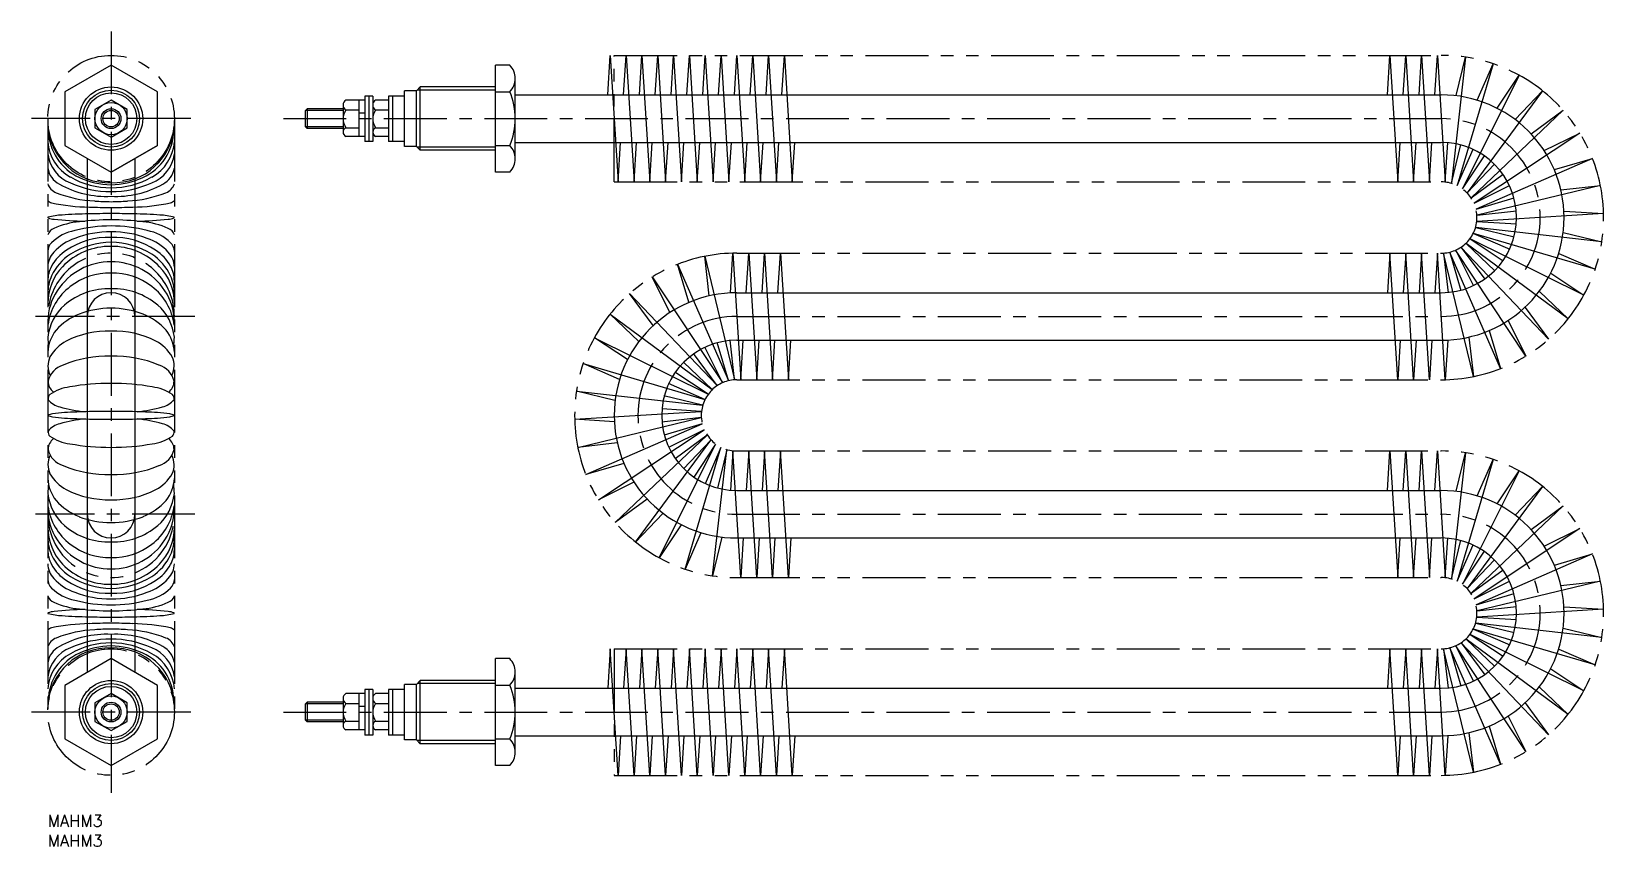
# Model space of a CAD drawing. Extents: x -4 to 393, y -8 to 198.
import ezdxf

# ---------------------------------------------------------------- set-up
doc = ezdxf.new("R2010")
doc.units = 0
doc.header["$LTSCALE"] = 0.5
doc.linetypes.add('CENTER', pattern=[50.8, 31.75, -6.35, 6.35, -6.35])
doc.linetypes.add('PHANTOM', pattern=[63.5, 31.75, -6.35, 6.35, -6.35, 6.35, -6.35])
for name, color, linetype in [('MSM_CENTER', 1, 'CENTER'), ('MSM_CONTINUOUS', 7, 'CONTINUOUS'), ('MSM_IMAGINARY', 6, 'PHANTOM'), ('MSM_NARROW', 5, 'CONTINUOUS'), ('MSM_PART_NUMBER', 7, 'CONTINUOUS')]:
    doc.layers.add(name, color=color, linetype=linetype)
doc.styles.get("Standard").update_dxf_attribs({"font": 'txt.shx', "height": 3, "bigfont": 'bigfont.shx'})

# ---------------------------------------------------------------- blocks, each defined once
blk = doc.blocks.new('*U3')
at = {"layer": 'MSM_PART_NUMBER'}
blk.add_text('MAHM3', height=3, dxfattribs=at).set_placement((0, -3))
blk = doc.blocks.new('*U4')
at = {"layer": 'MSM_PART_NUMBER'}
blk.add_text('MAHM3', height=3, dxfattribs=at).set_placement((0, -8))

msp = doc.modelspace()

# ---------------------------------------------------------------- linework, layer by layer
at = {"layer": 'MSM_CENTER'}
for p, q in [((16, 198.05), (16, 5.59)), ((36.12, 176), (-4.12, 176)), ((59.56, 176), (352.14, 176)), ((37.18, 126), (-3.06, 126)), ((174.14, 126), (352.14, 126)), ((37.18, 76), (-3.06, 76)), ((174.14, 76), (352.14, 76)), ((36.12, 26), (-4.12, 26)), ((59.56, 26), (352.14, 26))]:
    msp.add_line(p, q, dxfattribs=at)
for centre, start, end in [((352.14, 151), 270, 90), ((174.14, 101), 90, 270), ((352.14, 51), 270, 90)]:
    msp.add_arc(centre, 25, start, end, dxfattribs=at)
at = {"layer": 'MSM_CONTINUOUS'}
for p, q in [((141.51, 182), (142.14, 192)), ((142.14, 192), (144.14, 160)), ((145.51, 182), (146.14, 192)), ((146.14, 192), (148.14, 160)), ((149.51, 182), (150.14, 192)), ((150.14, 192), (152.14, 160)), ((153.51, 182), (154.14, 192)), ((154.14, 192), (156.14, 160)), ((157.51, 182), (158.14, 192)), ((158.14, 192), (160.14, 160)), ((161.51, 182), (162.14, 192)), ((162.14, 192), (164.14, 160)), ((165.51, 182), (166.14, 192)), ((166.14, 192), (168.14, 160)), ((169.51, 182), (170.14, 192)), ((170.14, 192), (172.14, 160)), ((173.51, 182), (174.14, 192)), ((174.14, 192), (176.14, 160)), ((177.51, 182), (178.14, 192)), ((178.14, 192), (180.14, 160)), ((181.51, 182), (182.14, 192)), ((182.14, 192), (184.14, 160)), ((185.51, 182), (186.14, 192)), ((186.14, 192), (188.14, 160)), ((338.51, 182), (339.14, 192)), ((339.14, 192), (341.14, 160)), ((342.51, 182), (343.14, 192)), ((343.14, 192), (345.14, 160)), ((346.51, 182), (347.14, 192)), ((347.14, 192), (349.14, 160)), ((350.51, 182), (351.14, 192)), ((351.14, 192), (353.14, 160)), ((358.27, 191.55), (354.68, 159.69)), ((355.92, 181.81), (358.27, 191.55)), ((16, 189.5), (4.3, 182.75)), ((27.7, 182.75), (16, 189.5)), ((113.14, 162.5), (113.14, 189.5)), ((116.74, 189.5), (113.14, 189.5)), ((365.22, 189.87), (356.15, 159.12)), ((371.77, 187.01), (357.5, 158.29)), ((361.21, 180.69), (365.22, 189.87)), ((366.23, 178.66), (371.77, 187.01)), ((4.3, 182.75), (4.3, 169.25)), ((27.7, 169.25), (27.7, 182.75)), ((90.14, 169), (90.14, 183)), ((93.14, 183), (90.14, 183)), ((93.14, 183), (94.14, 184)), ((93.14, 169), (93.14, 183)), ((94.14, 168), (94.14, 184)), ((113.14, 184), (94.14, 184)), ((113.14, 182.8), (116.74, 182.8)), ((118.14, 165.85), (118.14, 186.15)), ((377.72, 183.05), (358.69, 157.25)), ((370.82, 175.79), (377.72, 183.05)), ((16, 180.7), (11.92, 178.35)), ((20.08, 178.35), (16, 180.7)), ((74.64, 179.45), (74.64, 172.6)), ((80.14, 180.7), (75.34, 180.7)), ((78.64, 180.7), (78.64, 171.5)), ((82.14, 181.7), (80.14, 181.7)), ((80.14, 181.7), (80.14, 170.2)), ((81.14, 181.7), (81.14, 170.2)), ((82.14, 181.7), (82.14, 170.2)), ((86.14, 180.7), (82.84, 180.7)), ((86.14, 181.7), (86.14, 170.2)), ((90.14, 181.7), (86.14, 181.7)), ((87.14, 181.7), (87.14, 170.2)), ((118.14, 182), (352.14, 182)), ((11.92, 178.35), (11.92, 173.65)), ((20.08, 173.65), (20.08, 178.35)), ((65.14, 178.07), (65.57, 178.5)), ((65.14, 173.93), (65.14, 178.07)), ((74.64, 178.5), (65.57, 178.5)), ((65.57, 178.5), (65.57, 173.5)), ((75.34, 178.2), (78.64, 178.2)), ((78.64, 177.5), (80.14, 177.5)), ((82.84, 178.2), (86.14, 178.2)), ((382.9, 178.12), (359.67, 156.02)), ((374.84, 172.17), (382.9, 178.12)), ((11.92, 173.65), (16, 171.3)), ((16, 171.3), (20.08, 173.65)), ((65.57, 173.5), (65.14, 173.93)), ((74.64, 173.5), (65.57, 173.5)), ((75.34, 173.7), (78.64, 173.7)), ((80.14, 171.5), (75.34, 171.5)), ((82.84, 173.7), (86.14, 173.7)), ((86.14, 171.5), (82.84, 171.5)), ((387.14, 172.37), (360.43, 154.63)), ((378.17, 167.91), (387.14, 172.37)), ((4.3, 169.25), (16, 162.5)), ((16, 162.5), (27.7, 169.25)), ((27.7, 169.25), (16, 162.5)), ((82.14, 170.2), (80.14, 170.2)), ((90.14, 170.2), (86.14, 170.2)), ((93.14, 169), (90.14, 169)), ((94.14, 168), (93.14, 169)), ((113.14, 168), (94.14, 168)), ((113.14, 169.2), (116.74, 169.2)), ((118.14, 170), (352.14, 170)), ((144.14, 160), (144.76, 170)), ((148.14, 160), (148.76, 170)), ((152.14, 160), (152.76, 170)), ((156.14, 160), (156.76, 170)), ((160.14, 160), (160.76, 170)), ((164.14, 160), (164.76, 170)), ((168.14, 160), (168.76, 170)), ((172.14, 160), (172.76, 170)), ((176.14, 160), (176.76, 170)), ((180.14, 160), (180.76, 170)), ((184.14, 160), (184.76, 170)), ((188.14, 160), (188.76, 170)), ((341.14, 160), (341.76, 170)), ((345.14, 160), (345.76, 170)), ((349.14, 160), (349.76, 170)), ((353.14, 160), (353.76, 170)), ((354.68, 159.69), (357.04, 169.43)), ((356.15, 159.12), (360.16, 168.3)), ((10, 165.96), (10, 36.04)), ((22, 165.96), (22, 36.04)), ((357.5, 158.29), (363.04, 166.64)), ((358.69, 157.25), (365.59, 164.51)), ((390.32, 165.96), (360.94, 153.14)), ((380.71, 163.13), (390.32, 165.96)), ((116.74, 162.5), (113.14, 162.5)), ((359.67, 156.02), (367.74, 161.97)), ((360.43, 154.63), (369.4, 159.09)), ((392.34, 159.1), (361.17, 151.58)), ((382.38, 157.98), (392.34, 159.1)), ((360.94, 153.14), (370.55, 155.97)), ((393.14, 152), (361.14, 150)), ((361.17, 151.58), (371.13, 152.7)), ((383.14, 152.62), (393.14, 152)), ((392.69, 144.87), (360.83, 148.45)), ((360.83, 148.45), (370.56, 146.1)), ((361.14, 150), (371.14, 149.38)), ((382.95, 147.22), (392.69, 144.87)), ((379.26, 120.23), (357.15, 143.46)), ((357.15, 143.46), (363.1, 135.4)), ((384.19, 125.41), (358.39, 144.45)), ((358.39, 144.45), (365.65, 137.54)), ((388.14, 131.37), (359.43, 145.63)), ((359.43, 145.63), (367.78, 140.09)), ((391.01, 137.92), (360.25, 146.98)), ((360.25, 146.98), (369.43, 142.97)), ((159.17, 139.19), (172, 109.8)), ((162.01, 129.57), (159.17, 139.19)), ((166.03, 141.2), (173.56, 110.04)), ((167.15, 131.25), (166.03, 141.2)), ((172.51, 132), (173.14, 142)), ((173.14, 142), (175.14, 110)), ((176.51, 132), (177.14, 142)), ((177.14, 142), (179.14, 110)), ((180.51, 132), (181.14, 142)), ((181.14, 142), (183.14, 110)), ((184.51, 132), (185.14, 142)), ((185.14, 142), (187.14, 110)), ((339.14, 142), (338.51, 132)), ((341.14, 110), (339.14, 142)), ((343.14, 142), (342.51, 132)), ((345.14, 110), (343.14, 142)), ((347.14, 142), (346.51, 132)), ((349.14, 110), (347.14, 142)), ((351.14, 142), (350.51, 132)), ((353.14, 110), (351.14, 142)), ((360.24, 110.8), (352.71, 141.96)), ((352.71, 141.96), (353.83, 132.01)), ((367.1, 112.81), (354.27, 142.2)), ((354.27, 142.2), (357.11, 132.59)), ((373.5, 115.99), (355.77, 142.71)), ((355.77, 142.71), (360.23, 133.73)), ((381.82, 141.92), (391.01, 137.92)), ((152.77, 136.01), (170.5, 109.29)), ((157.23, 127.03), (152.77, 136.01)), ((379.8, 136.91), (388.14, 131.37)), ((147.02, 131.77), (169.12, 108.54)), ((152.96, 123.7), (147.02, 131.77)), ((174.14, 132), (352.14, 132)), ((376.93, 132.32), (384.19, 125.41)), ((373.31, 128.3), (379.26, 120.23)), ((142.09, 126.59), (167.88, 107.55)), ((149.34, 119.68), (142.09, 126.59)), ((369.04, 124.97), (373.5, 115.99)), ((138.13, 120.63), (166.84, 106.37)), ((146.48, 115.09), (138.13, 120.63)), ((172, 109.8), (169.16, 119.41)), ((173.56, 110.04), (172.44, 119.99)), ((174.14, 120), (352.14, 120)), ((175.14, 110), (175.76, 120)), ((179.14, 110), (179.76, 120)), ((183.14, 110), (183.76, 120)), ((187.14, 110), (187.76, 120)), ((341.76, 120), (341.14, 110)), ((345.76, 120), (345.14, 110)), ((349.76, 120), (349.14, 110)), ((353.76, 120), (353.14, 110)), ((359.12, 120.75), (360.24, 110.8)), ((364.27, 122.43), (367.1, 112.81)), ((169.12, 108.54), (163.17, 116.6)), ((170.5, 109.29), (166.04, 118.27)), ((135.27, 114.08), (166.02, 105.02)), ((144.45, 110.08), (135.27, 114.08)), ((166.84, 106.37), (158.49, 111.91)), ((167.88, 107.55), (160.63, 114.46)), ((166.02, 105.02), (156.84, 109.03)), ((133.58, 107.13), (165.45, 103.55)), ((143.32, 104.78), (133.58, 107.13)), ((165.45, 103.55), (155.71, 105.9)), ((133.14, 100), (165.14, 102)), ((143.18, 99.37), (133.14, 100)), ((133.93, 92.9), (165.1, 100.42)), ((165.14, 102), (155.14, 102.62)), ((165.1, 100.42), (155.14, 99.3)), ((135.95, 86.04), (165.34, 98.86)), ((139.13, 79.63), (165.84, 97.37)), ((143.37, 73.88), (166.6, 95.98)), ((165.34, 98.86), (155.73, 96.03)), ((165.84, 97.37), (156.87, 92.91)), ((166.6, 95.98), (158.54, 90.03)), ((143.89, 94.02), (133.93, 92.9)), ((148.55, 68.95), (167.58, 94.75)), ((154.5, 64.99), (168.77, 93.71)), ((167.58, 94.75), (160.68, 87.49)), ((161.05, 62.13), (170.12, 92.88)), ((168.77, 93.71), (163.23, 85.36)), ((170.12, 92.88), (166.11, 83.7)), ((168, 60.45), (171.59, 92.31)), ((171.59, 92.31), (169.24, 82.57)), ((173.14, 92), (172.51, 82)), ((175.14, 60), (173.14, 92)), ((177.14, 92), (176.51, 82)), ((179.14, 60), (177.14, 92)), ((181.14, 92), (180.51, 82)), ((183.14, 60), (181.14, 92)), ((185.14, 92), (184.51, 82)), ((187.14, 60), (185.14, 92)), ((338.51, 82), (339.14, 92)), ((339.14, 92), (341.14, 60)), ((342.51, 82), (343.14, 92)), ((343.14, 92), (345.14, 60)), ((346.51, 82), (347.14, 92)), ((347.14, 92), (349.14, 60)), ((350.51, 82), (351.14, 92)), ((351.14, 92), (353.14, 60)), ((358.27, 91.55), (354.68, 59.69)), ((355.92, 81.81), (358.27, 91.55)), ((145.56, 88.87), (135.95, 86.04)), ((365.22, 89.87), (356.15, 59.12)), ((361.21, 80.69), (365.22, 89.87)), ((148.1, 84.09), (139.13, 79.63)), ((371.77, 87.01), (357.5, 58.29)), ((366.23, 78.66), (371.77, 87.01)), ((151.43, 79.83), (143.37, 73.88)), ((174.14, 82), (352.14, 82)), ((377.72, 83.05), (358.69, 57.25)), ((370.82, 75.79), (377.72, 83.05)), ((155.45, 76.21), (148.55, 68.95)), ((382.9, 78.12), (359.67, 56.02)), ((374.84, 72.17), (382.9, 78.12)), ((160.04, 73.34), (154.5, 64.99)), ((387.14, 72.37), (360.43, 54.63)), ((378.17, 67.91), (387.14, 72.37)), ((165.06, 71.31), (161.05, 62.13)), ((170.35, 70.19), (168, 60.45)), ((174.14, 70), (352.14, 70)), ((175.76, 70), (175.14, 60)), ((179.76, 70), (179.14, 60)), ((183.76, 70), (183.14, 60)), ((187.76, 70), (187.14, 60)), ((341.14, 60), (341.76, 70)), ((345.14, 60), (345.76, 70)), ((349.14, 60), (349.76, 70)), ((353.14, 60), (353.76, 70)), ((354.68, 59.69), (357.04, 69.43)), ((356.15, 59.12), (360.16, 68.3)), ((357.5, 58.29), (363.04, 66.64)), ((358.69, 57.25), (365.59, 64.51)), ((390.32, 65.96), (360.94, 53.14)), ((380.71, 63.13), (390.32, 65.96)), ((359.67, 56.02), (367.74, 61.97)), ((360.43, 54.63), (369.4, 59.09)), ((360.94, 53.14), (370.55, 55.97)), ((392.34, 59.1), (361.17, 51.58)), ((382.38, 57.98), (392.34, 59.1)), ((393.14, 52), (361.14, 50)), ((361.17, 51.58), (371.13, 52.7)), ((383.14, 52.63), (393.14, 52)), ((392.69, 44.87), (360.83, 48.45)), ((360.83, 48.45), (370.56, 46.1)), ((361.14, 50), (371.14, 49.38)), ((384.19, 25.41), (358.39, 44.45)), ((358.39, 44.45), (365.65, 37.54)), ((388.14, 31.37), (359.43, 45.63)), ((359.43, 45.63), (367.78, 40.09)), ((391.01, 37.92), (360.25, 46.98)), ((360.25, 46.98), (369.43, 42.97)), ((382.95, 47.22), (392.69, 44.87)), ((142.14, 42), (141.51, 32)), ((144.14, 10), (142.14, 42)), ((146.14, 42), (145.51, 32)), ((148.14, 10), (146.14, 42)), ((150.14, 42), (149.51, 32)), ((152.14, 10), (150.14, 42)), ((154.14, 42), (153.51, 32)), ((156.14, 10), (154.14, 42)), ((158.14, 42), (157.51, 32)), ((160.14, 10), (158.14, 42)), ((162.14, 42), (161.51, 32)), ((164.14, 10), (162.14, 42)), ((166.14, 42), (165.51, 32)), ((168.14, 10), (166.14, 42)), ((170.14, 42), (169.51, 32)), ((172.14, 10), (170.14, 42)), ((174.14, 42), (173.51, 32)), ((176.14, 10), (174.14, 42)), ((178.14, 42), (177.51, 32)), ((180.14, 10), (178.14, 42)), ((182.14, 42), (181.51, 32)), ((184.14, 10), (182.14, 42)), ((186.14, 42), (185.51, 32)), ((188.14, 10), (186.14, 42)), ((339.14, 42), (338.51, 32)), ((341.14, 10), (339.14, 42)), ((343.14, 42), (342.51, 32)), ((345.14, 10), (343.14, 42)), ((347.14, 42), (346.51, 32)), ((349.14, 10), (347.14, 42)), ((351.14, 42), (350.51, 32)), ((353.14, 10), (351.14, 42)), ((360.24, 10.8), (352.71, 41.96)), ((352.71, 41.96), (353.83, 32.01)), ((367.1, 12.81), (354.27, 42.2)), ((354.27, 42.2), (357.11, 32.59)), ((373.5, 15.99), (355.77, 42.71)), ((355.77, 42.71), (360.23, 33.73)), ((379.26, 20.23), (357.15, 43.46)), ((357.15, 43.46), (363.1, 35.4)), ((381.82, 41.92), (391.01, 37.92)), ((16, 39.5), (4.3, 32.75)), ((27.7, 32.75), (16, 39.5)), ((113.14, 12.5), (113.14, 39.5)), ((116.74, 39.5), (113.14, 39.5)), ((118.14, 15.85), (118.14, 36.15)), ((379.8, 36.91), (388.14, 31.37)), ((4.3, 32.75), (4.3, 19.25)), ((27.7, 19.25), (27.7, 32.75)), ((90.14, 19), (90.14, 33)), ((93.14, 33), (90.14, 33)), ((93.14, 33), (94.14, 34)), ((93.14, 19), (93.14, 33)), ((94.14, 18), (94.14, 34)), ((113.14, 34), (94.14, 34)), ((113.14, 32.8), (116.74, 32.8)), ((118.14, 32), (352.14, 32)), ((376.93, 32.32), (384.19, 25.41)), ((16, 30.7), (11.92, 28.35)), ((11.92, 28.35), (11.92, 23.65)), ((20.08, 28.35), (16, 30.7)), ((20.08, 23.65), (20.08, 28.35)), ((65.14, 28.07), (65.57, 28.5)), ((65.14, 23.93), (65.14, 28.07)), ((74.64, 28.5), (65.57, 28.5)), ((65.57, 28.5), (65.57, 23.5)), ((74.64, 29.45), (74.64, 22.6)), ((80.14, 30.7), (75.34, 30.7)), ((75.34, 28.2), (78.64, 28.2)), ((78.64, 30.7), (78.64, 21.5)), ((82.14, 31.7), (80.14, 31.7)), ((80.14, 31.7), (80.14, 20.2)), ((81.14, 31.7), (81.14, 20.2)), ((82.14, 31.7), (82.14, 20.2)), ((86.14, 30.7), (82.84, 30.7)), ((82.84, 28.2), (86.14, 28.2)), ((86.14, 31.7), (86.14, 20.2)), ((90.14, 31.7), (86.14, 31.7)), ((87.14, 31.7), (87.14, 20.2)), ((373.31, 28.3), (379.26, 20.23)), ((65.57, 23.5), (65.14, 23.93)), ((78.64, 27.5), (80.14, 27.5)), ((369.04, 24.97), (373.5, 15.99)), ((11.92, 23.65), (16, 21.3)), ((16, 21.3), (20.08, 23.65)), ((74.64, 23.5), (65.57, 23.5)), ((75.34, 23.7), (78.64, 23.7)), ((80.14, 21.5), (75.34, 21.5)), ((82.14, 20.2), (80.14, 20.2)), ((82.84, 23.7), (86.14, 23.7)), ((86.14, 21.5), (82.84, 21.5)), ((90.14, 20.2), (86.14, 20.2)), ((118.14, 20), (352.14, 20)), ((144.76, 20), (144.14, 10)), ((148.76, 20), (148.14, 10)), ((152.76, 20), (152.14, 10)), ((156.76, 20), (156.14, 10)), ((160.76, 20), (160.14, 10)), ((164.76, 20), (164.14, 10)), ((168.76, 20), (168.14, 10)), ((172.76, 20), (172.14, 10)), ((176.76, 20), (176.14, 10)), ((180.76, 20), (180.14, 10)), ((184.76, 20), (184.14, 10)), ((188.76, 20), (188.14, 10)), ((341.76, 20), (341.14, 10)), ((345.76, 20), (345.14, 10)), ((349.76, 20), (349.14, 10)), ((353.76, 20), (353.14, 10)), ((359.12, 20.75), (360.24, 10.8)), ((364.27, 22.43), (367.1, 12.81)), ((4.3, 19.25), (16, 12.5)), ((16, 12.5), (27.7, 19.25)), ((93.14, 19), (90.14, 19)), ((94.14, 18), (93.14, 19)), ((113.14, 18), (94.14, 18)), ((113.14, 19.2), (116.74, 19.2)), ((116.74, 12.5), (113.14, 12.5))]:
    msp.add_line(p, q, dxfattribs=at)
for centre, radius in [((16, 176), 8), ((16, 176), 6.5), ((16, 176), 4.07), ((16, 176), 2.5), ((16, 26), 8), ((16, 26), 6.5), ((16, 26), 4.07), ((16, 26), 2.5)]:
    msp.add_circle(centre, radius, dxfattribs=at)
for centre, radius, start, end in [((113.43, 186.15), 4.71, 314.6393, 45.3607), ((100.92, 176), 17.21, 336.7327, 23.2672), ((76.1, 179.45), 1.47, 121.4978, 238.5012), ((83.6, 179.45), 1.47, 121.5011, 238.4979), ((352.14, 151), 31, 270, 90), ((78.6, 175.95), 3.96, 145.4197, 214.5797), ((86.1, 175.95), 3.96, 145.422, 214.578), ((15.45, 175.26), 15.47, 182.8407, 272.0358), ((13.64, 173.36), 13.51, 181.1365, 245.3117), ((16.55, 175.26), 15.47, 267.9642, 357.1593), ((18.36, 173.36), 13.51, 294.6883, 358.8635), ((75.85, 172.6), 1.21, 115.0562, 244.9448), ((83.35, 172.6), 1.21, 115.0583, 244.9427), ((10.92, 170.88), 10.95, 183.8401, 241.5942), ((9.07, 168.29), 9.15, 187.6734, 248.5073), ((21.08, 170.88), 10.95, 298.4058, 356.1599), ((22.93, 168.29), 9.15, 291.4927, 352.3266), ((113.43, 165.85), 4.71, 314.6393, 45.3607), ((352.14, 151), 19, 270, 90), ((5.56, 164.41), 5.63, 189.3243, 242.3407), ((26.44, 164.41), 5.63, 297.6593, 350.6757), ((3.31, 160.54), 3.46, 196.5846, 250.2273), ((14.85, 180.87), 24.53, 240.958, 272.6813), ((15.78, 178.51), 19.97, 239.7569, 270.6448), ((15.95, 182.18), 24.62, 245.4451, 270.1196), ((16.44, 180.06), 20.77, 246.0093, 268.7742), ((16.22, 178.51), 19.97, 269.3552, 300.2431), ((15.56, 180.06), 20.77, 271.2258, 293.9907), ((16.05, 182.18), 24.62, 269.8804, 294.5549), ((17.15, 180.87), 24.53, 267.3187, 299.042), ((28.69, 160.54), 3.46, 289.7727, 343.4154), ((1.6, 156.79), 2.16, 222.1975, 252.9113), ((13.34, 185.64), 30.49, 248.4547, 267.2435), ((17.34, 237.16), 82.16, 266.185, 269.0648), ((14.66, 237.16), 82.16, 270.9352, 273.815), ((18.66, 185.64), 30.49, 272.7565, 291.5453), ((30.4, 156.79), 2.16, 287.0887, 317.8025), ((0.2, 151.01), 0.164, 158.2666, 223.8801), ((4.45, 134.46), 17.19, 92.6135, 104.8477), ((11.07, 201.67), 48.02, 257.8537, 269.3542), ((13.72, -1.24), 153.21, 91.2546, 93.8046), ((15.94, -89.08), 241.07, 89.9851, 91.3243), ((15.94, 288.9), 135.35, 267.7091, 270.0262), ((16.06, 288.9), 135.35, 269.9738, 272.2909), ((16.06, -89.08), 241.07, 88.6757, 90.0149), ((20.93, 201.67), 48.02, 270.6458, 282.1463), ((18.28, -1.24), 153.21, 86.1954, 88.7454), ((27.55, 134.46), 17.19, 75.1523, 87.3865), ((31.8, 151.01), 0.164, 316.1199, 21.7334), ((2.46, 145.8), 2.6, 110.3221, 160.7761), ((2.89, 159.98), 9.5, 252.8141, 262.1154), ((8.76, 136.77), 11.08, 99.8687, 134.699), ((9.67, 130.24), 19.75, 94.8586, 114.2696), ((11.8, 253.67), 103.61, 264.3395, 268.6803), ((15.55, 116.35), 32.52, 89.2028, 105.5012), ((15.6, 123.15), 24.22, 89.0633, 111.1676), ((16.28, 82.18), 68.24, 90.2392, 96.973), ((15.72, 82.18), 68.24, 83.027, 89.7608), ((16.45, 116.35), 32.52, 74.4988, 90.7972), ((16.4, 123.15), 24.22, 68.8324, 90.9367), ((20.2, 253.67), 103.61, 271.3197, 275.6605), ((22.33, 130.24), 19.75, 65.7304, 85.1414), ((23.24, 136.77), 11.08, 45.301, 80.1313), ((29.11, 159.98), 9.5, 277.8846, 287.1859), ((29.54, 145.8), 2.6, 19.2239, 69.6779), ((3.27, 142.32), 3.28, 134.7985, 177.7033), ((10.82, 133.97), 12.41, 108.6078, 138.2724), ((15.78, 127.02), 16.69, 89.2473, 136.1622), ((15.35, 127.16), 18.83, 88.0111, 124.3136), ((16.15, 125.19), 19.55, 90.4477, 122.2598), ((16.65, 127.16), 18.83, 55.6864, 91.9889), ((15.85, 125.19), 19.55, 57.7402, 89.5523), ((16.22, 127.02), 16.69, 43.8378, 90.7527), ((21.18, 133.97), 12.41, 41.7276, 71.3922), ((28.73, 142.32), 3.28, 2.2967, 45.2015), ((5.42, 138.43), 5.42, 135.4922, 179.295), ((10.41, 133.61), 10.73, 121.9376, 151.6053), ((12.82, 130.77), 13.06, 122.9251, 155.1257), ((15.86, 123.78), 16.03, 89.505, 147.1251), ((16.14, 123.78), 16.03, 32.8749, 90.495), ((19.18, 130.77), 13.06, 24.8743, 57.0749), ((21.59, 133.61), 10.73, 28.3947, 58.0624), ((26.58, 138.43), 5.42, 0.705, 44.5078), ((8.07, 134.88), 8.07, 151.6935, 179.6631), ((13.5, 129.25), 13.5, 136.2791, 179.562), ((10.69, 131.82), 10.69, 155.4721, 179.8543), ((15.54, 120.98), 15.96, 88.3411, 128.0508), ((16.46, 120.98), 15.96, 51.9492, 91.6589), ((18.5, 129.25), 13.5, 0.438, 43.7209), ((23.93, 134.88), 8.07, 0.3369, 28.3065), ((21.31, 131.82), 10.69, 0.1457, 24.5279), ((14.21, 122.11), 14.26, 126.6515, 173.0735), ((13.49, 124.91), 13.43, 145.6919, 180.1359), ((15.54, 115.44), 17.57, 88.5088, 130.1105), ((16, 126), 6, 0, 180), ((16.46, 115.44), 17.57, 49.8895, 91.4912), ((17.79, 122.11), 14.26, 6.9265, 53.3485), ((18.51, 124.91), 13.43, 359.8641, 34.3081), ((174.14, 101), 31, 90, 270), ((12.66, 119.36), 12.72, 131.5506, 173.7871), ((16.33, 103.94), 24.18, 90.7792, 110.3517), ((15.67, 103.94), 24.18, 69.6483, 89.2208), ((19.34, 119.36), 12.72, 6.2129, 48.4494), ((14.14, 111.5), 16.34, 112.3833, 137.494), ((17.86, 111.5), 16.34, 42.506, 67.6167), ((9.57, 116.54), 9.58, 141.2442, 177.2332), ((104.3, 125.59), 104.4, 182.6638, 183.9885), ((9.8, 110.28), 10.77, 118.3512, 149.2432), ((15.3, 99.13), 23.2, 88.2763, 117.2278), ((16.7, 99.13), 23.2, 62.7722, 91.7237), ((22.2, 110.28), 10.77, 30.7568, 61.6488), ((22.43, 116.54), 9.58, 2.7668, 38.7558), ((-72.3, 125.59), 104.4, 356.0115, 357.3362), ((174.14, 101), 19, 90, 270), ((5.73, 113.5), 5.67, 156.1361, 205.5313), ((15.1, 86.88), 29.07, 88.2207, 112.6786), ((16.9, 86.88), 29.07, 67.3214, 91.7793), ((26.27, 113.5), 5.67, 334.4687, 23.8639), ((5.5, 108.36), 5.58, 106.7855, 166.9989), ((26.5, 108.36), 5.58, 13.0011, 73.2145), ((3.78, 109.76), 3.72, 182.2728, 231.3606), ((7.05, 96.53), 11.74, 97.1186, 123.9604), ((15.52, 54.55), 54.54, 89.4981, 100.4828), ((16.48, 54.55), 54.54, 79.5172, 90.5019), ((24.95, 96.53), 11.74, 56.0396, 82.8814), ((28.22, 109.76), 3.72, 308.6394, 357.7272), ((1.73, 105.15), 1.66, 137.6534, 186.5584), ((4.18, 108.32), 5.3, 219.2827, 257.7052), ((27.82, 108.32), 5.3, 282.2948, 320.7173), ((30.27, 105.15), 1.66, 353.4416, 42.3466), ((1.71, 97.69), 3.72, 98.3296, 117.2814), ((1.71, 104.31), 3.72, 242.7186, 261.6704), ((9.03, 37.73), 64.13, 91.5202, 97.0385), ((9.03, 164.27), 64.13, 262.9615, 268.4798), ((12.9, 137.01), 35.27, 253.7766, 264.3382), ((12.9, 64.99), 35.27, 95.6618, 106.2234), ((15.43, -99.82), 201.82, 89.8369, 92.3004), ((15.43, 301.82), 201.82, 267.6996, 270.1631), ((16.57, -99.82), 201.82, 87.6996, 90.1631), ((16.57, 301.82), 201.82, 269.8369, 272.3004), ((19.1, 137.01), 35.27, 275.6618, 286.2234), ((19.1, 64.99), 35.27, 73.7766, 84.3382), ((22.97, 37.73), 64.13, 82.9615, 88.4798), ((22.97, 164.27), 64.13, 271.5202, 277.0385), ((30.29, 97.69), 3.72, 62.7186, 81.6704), ((30.29, 104.31), 3.72, 278.3296, 297.2814), ((1.73, 96.85), 1.66, 173.4416, 222.3466), ((4.18, 93.68), 5.3, 102.2948, 140.7173), ((7.05, 105.47), 11.74, 236.0396, 262.8814), ((24.95, 105.47), 11.74, 277.1186, 303.9604), ((27.82, 93.68), 5.3, 39.2827, 77.7052), ((30.27, 96.85), 1.66, 317.6534, 6.5584), ((3.78, 92.24), 3.72, 128.6394, 177.7272), ((5.5, 93.64), 5.58, 193.0011, 253.2145), ((15.52, 147.45), 54.54, 259.5172, 270.5019), ((16.48, 147.45), 54.54, 269.4981, 280.4828), ((26.5, 93.64), 5.58, 286.7855, 346.9989), ((28.22, 92.24), 3.72, 2.2728, 51.3606), ((5.73, 88.5), 5.67, 154.4687, 203.8639), ((15.1, 115.12), 29.07, 247.3214, 271.7793), ((16.9, 115.12), 29.07, 268.2207, 292.6786), ((26.27, 88.5), 5.67, 336.1361, 25.5313), ((9.57, 85.46), 9.58, 182.7668, 218.7558), ((104.3, 76.41), 104.4, 176.0115, 177.3362), ((9.8, 91.72), 10.77, 210.7568, 241.6488), ((22.2, 91.72), 10.77, 298.3512, 329.2432), ((22.43, 85.46), 9.58, 321.2442, 357.2332), ((-72.3, 76.41), 104.4, 2.6638, 3.9885), ((12.66, 82.64), 12.72, 186.2129, 228.4494), ((14.14, 90.5), 16.34, 222.506, 247.6167), ((15.3, 102.87), 23.2, 242.7722, 271.7237), ((16.7, 102.87), 23.2, 268.2763, 297.2278), ((17.86, 90.5), 16.34, 292.3833, 317.494), ((19.34, 82.64), 12.72, 311.5506, 353.7871), ((352.14, 51), 31, 270, 90), ((14.21, 79.89), 14.26, 186.9265, 233.3485), ((13.49, 77.09), 13.43, 176.5616, 214.3081), ((16, 76), 6, 180, 0), ((17.79, 79.89), 14.26, 306.6515, 353.0735), ((18.51, 77.09), 13.43, 325.6919, 3.4384), ((13.5, 72.75), 13.5, 180.438, 223.7209), ((15.54, 86.56), 17.57, 229.8895, 271.4912), ((16.33, 98.06), 24.18, 249.6483, 269.2208), ((15.67, 98.06), 24.18, 270.7792, 290.3517), ((16.46, 86.56), 17.57, 268.5088, 310.1105), ((18.5, 72.75), 13.5, 316.2791, 359.562), ((10.69, 70.18), 10.69, 180.1457, 204.5279), ((15.86, 78.22), 16.03, 212.8749, 270.495), ((15.54, 81.02), 15.96, 231.9492, 271.6589), ((16.14, 78.22), 16.03, 269.505, 327.1251), ((16.46, 81.02), 15.96, 268.3411, 308.0508), ((21.31, 70.18), 10.69, 335.4721, 359.8543), ((352.14, 51), 19, 270, 90), ((8.07, 67.12), 8.07, 180.3369, 208.3065), ((12.82, 71.23), 13.06, 204.8743, 237.0749), ((19.18, 71.23), 13.06, 302.9251, 335.1257), ((23.93, 67.12), 8.07, 331.6935, 359.6631), ((5.42, 63.57), 5.42, 180.705, 224.5078), ((10.41, 68.39), 10.73, 208.3947, 238.0624), ((10.82, 68.03), 12.41, 221.7276, 251.3922), ((15.78, 74.98), 16.69, 223.8378, 270.7527), ((16.15, 76.81), 19.55, 237.7402, 269.5523), ((16.22, 74.98), 16.69, 269.2473, 316.1622), ((15.85, 76.81), 19.55, 270.4477, 302.2598), ((21.18, 68.03), 12.41, 288.6078, 318.2724), ((21.59, 68.39), 10.73, 301.9376, 331.6053), ((26.58, 63.57), 5.42, 315.4922, 359.295), ((3.27, 59.68), 3.28, 182.2967, 225.2015), ((8.76, 65.23), 11.08, 225.301, 260.1313), ((15.35, 74.84), 18.83, 235.6864, 271.9889), ((15.6, 78.85), 24.22, 248.8324, 270.9367), ((16.65, 74.84), 18.83, 268.0111, 304.3136), ((16.4, 78.85), 24.22, 269.0633, 291.1676), ((23.24, 65.23), 11.08, 279.8687, 314.699), ((28.73, 59.68), 3.28, 314.7985, 357.7033), ((2.46, 56.2), 2.6, 199.2239, 249.6779), ((9.67, 71.76), 19.75, 245.7304, 265.1414), ((11.8, -51.67), 103.61, 91.3197, 95.6605), ((15.55, 85.65), 32.52, 254.4988, 270.7972), ((16.28, 119.82), 68.24, 263.027, 269.7608), ((16.45, 85.65), 32.52, 269.2028, 285.5012), ((15.72, 119.82), 68.24, 270.2392, 276.973), ((20.2, -51.67), 103.61, 84.3395, 88.6803), ((22.33, 71.76), 19.75, 274.8586, 294.2696), ((29.54, 56.2), 2.6, 290.3221, 340.7761), ((0.2, 50.99), 0.164, 136.1199, 201.7334), ((4.45, 67.54), 17.19, 255.1523, 267.3865), ((2.89, 42.02), 9.5, 97.8846, 107.1859), ((11.07, 0.33), 48.02, 90.6458, 102.1463), ((13.72, 203.24), 153.21, 266.1954, 268.7454), ((15.94, 291.08), 241.07, 268.6757, 270.0149), ((15.94, -86.9), 135.35, 89.9738, 92.2909), ((16.06, 291.08), 241.07, 269.9851, 271.3243), ((16.06, -86.9), 135.35, 87.7091, 90.0262), ((20.93, 0.33), 48.02, 77.8537, 89.3542), ((18.28, 203.24), 153.21, 271.2546, 273.8046), ((27.55, 67.54), 17.19, 272.6135, 284.8477), ((29.11, 42.02), 9.5, 72.8141, 82.1154), ((31.8, 50.99), 0.164, 338.2666, 43.8801), ((1.6, 45.21), 2.16, 107.0887, 137.8025), ((3.31, 41.46), 3.46, 109.7727, 163.4154), ((13.34, 16.36), 30.49, 92.7565, 111.5453), ((14.85, 21.13), 24.53, 87.3187, 119.042), ((15.95, 19.82), 24.62, 89.8804, 114.5549), ((17.34, -35.16), 82.16, 90.9352, 93.815), ((14.66, -35.16), 82.16, 86.185, 89.0648), ((17.15, 21.13), 24.53, 60.958, 92.6813), ((16.05, 19.82), 24.62, 65.4451, 90.1196), ((18.66, 16.36), 30.49, 68.4547, 87.2435), ((28.69, 41.46), 3.46, 16.5846, 70.2273), ((30.4, 45.21), 2.16, 42.1975, 72.9113), ((5.56, 37.59), 5.63, 117.6593, 170.6757), ((9.07, 33.71), 9.15, 111.4927, 172.3266), ((15.45, 26.74), 15.47, 87.9642, 177.1593), ((10.92, 31.12), 10.95, 118.4058, 176.1599), ((13.64, 28.64), 13.51, 114.6883, 178.8635), ((15.78, 23.49), 19.97, 89.3552, 120.2431), ((16.44, 21.94), 20.77, 91.2258, 113.9907), ((16.22, 23.49), 19.97, 59.7569, 90.6448), ((15.56, 21.94), 20.77, 66.0093, 88.7742), ((16.55, 26.74), 15.47, 2.8407, 92.0358), ((18.36, 28.64), 13.51, 1.1365, 65.3117), ((22.93, 33.71), 9.15, 7.6734, 68.5073), ((21.08, 31.12), 10.95, 3.8401, 61.5942), ((26.44, 37.59), 5.63, 9.3243, 62.3407), ((113.43, 36.15), 4.71, 314.6393, 45.3607), ((100.92, 26), 17.21, 336.7327, 23.2672), ((76.1, 29.45), 1.47, 121.4978, 238.5012), ((78.6, 25.95), 3.96, 145.4197, 214.5797), ((83.6, 29.45), 1.47, 121.5011, 238.4979), ((86.1, 25.95), 3.96, 145.422, 214.578), ((75.85, 22.6), 1.21, 115.0562, 244.9448), ((83.35, 22.6), 1.21, 115.0583, 244.9427), ((113.43, 15.85), 4.71, 314.6393, 45.3607)]:
    msp.add_arc(centre, radius, start, end, dxfattribs=at)
at = {"layer": 'MSM_IMAGINARY'}
for p, q in [((143.14, 192), (352.14, 192)), ((143.14, 160), (143.14, 192)), ((0, 176), (0, 26)), ((32, 176), (32, 26)), ((143.14, 160), (352.14, 160)), ((174.14, 142), (352.14, 142)), ((174.14, 110), (352.14, 110)), ((174.14, 92), (352.14, 92)), ((174.14, 60), (352.14, 60)), ((143.14, 42), (352.14, 42)), ((143.14, 42), (143.14, 10)), ((143.14, 10), (352.14, 10))]:
    msp.add_line(p, q, dxfattribs=at)
for centre in [(16, 176), (16, 26)]:
    msp.add_circle(centre, 16, dxfattribs=at)
for centre, radius, start, end in [((352.14, 151), 41, 270, 90), ((352.14, 151), 9, 270, 90), ((16, 126), 16, 0, 180), ((174.14, 101), 41, 90, 270), ((174.14, 101), 9, 90, 270), ((352.14, 51), 41, 270, 90), ((16, 76), 16, 178.6402, 0), ((352.14, 51), 9, 270, 90)]:
    msp.add_arc(centre, radius, start, end, dxfattribs=at)
at = {"layer": 'MSM_NARROW'}
for p, q in [((113.14, 183.19), (93.32, 183.19)), ((74.64, 178.07), (65.14, 178.07)), ((74.64, 173.93), (65.14, 173.93)), ((113.14, 168.81), (93.32, 168.81)), ((113.14, 33.19), (93.32, 33.19)), ((74.64, 28.07), (65.14, 28.07)), ((74.64, 23.93), (65.14, 23.93)), ((113.14, 18.81), (93.32, 18.81))]:
    msp.add_line(p, q, dxfattribs=at)
for centre, radius in [((16, 176), 7.19), ((16, 176), 2.07), ((16, 26), 7.19), ((16, 26), 2.07)]:
    msp.add_circle(centre, radius, dxfattribs=at)

# ---------------------------------------------------------------- block references
at = {"layer": 'MSM_CONTINUOUS'}
for name in ['*U3', '*U4']:
    msp.add_blockref(name, (0, 0), dxfattribs=at)

doc.saveas('drawing.dxf')
